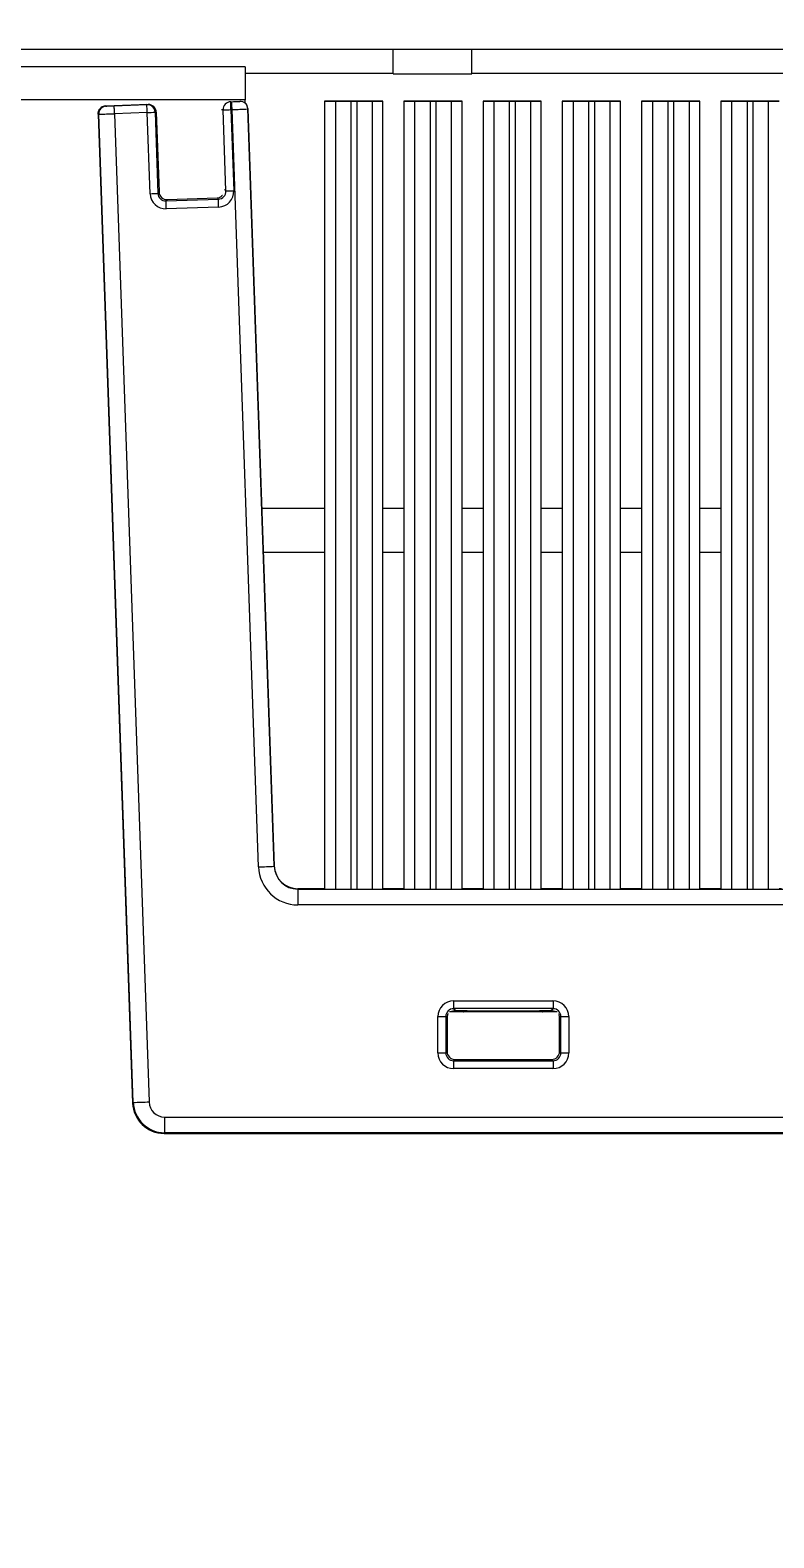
# Model space of a CAD drawing. Header units: inches. Extents: x 40138 to 76695, y -14500 to -5279.
# Drawn here: x 43530.9 to 43578.2, y -9104.7 to -9009 of the extents above; entities that cross this region are included whole.
import ezdxf

# ---------------------------------------------------------------- set-up
doc = ezdxf.new("R2010")
doc.units = ezdxf.units.IN
doc.header["$LTSCALE"] = 2
doc.header["$MEASUREMENT"] = 0
doc.header["$PDMODE"] = 35
doc.header["$PDSIZE"] = -1
doc.layers.add('M-ANNO-DIMS', color=7, linetype='Continuous', lineweight=13)
doc.layers.add('M-OBJECT-DETAILS', color=7, linetype='Continuous', lineweight=9)
doc.styles.get("Standard").update_dxf_attribs({"font": 'romans.shx', "width": 0.8})
doc.dimstyles.new('World Wide Dims', dxfattribs={"dimscale": 7, "dimtxt": 4.5, "dimasz": 3.5, "dimexe": 0.75, "dimexo": 0.75, "dimgap": 0.75, "dimtad": 0, "dimtih": 1, "dimtoh": 1, "dimdec": 0, "dimzin": 4, "dimdsep": 46, "dimtxsty": 'Standard', "dimcen": 0, "dimclrd": 256, "dimclre": 256, "dimclrt": 256, "dimadec": 0, "dimazin": 1, "dimtfac": 1, "dimtdec": 0, "dimtmove": 0, "dimatfit": 3, "dimfxl": 1, "dimtolj": 1, "dimtzin": 0, "dimlwd": -1, "dimlwe": -1, "dimarcsym": 0})

# ---------------------------------------------------------------- blocks, each defined once
blk = doc.blocks.new('*D47')
at = {"layer": 'Defpoints', "color": 0, "transparency": 16777216}
for p in [(44143.143, -8580.061), (42898.801, -10362.859), (42898.801, -10796.654)]:
    blk.add_point(p, dxfattribs=at)
at = {"layer": 'M-ANNO-DIMS', "transparency": 16777216}
for p, q in [((44143.143, -8585.311), (44143.143, -10801.904)), ((42898.801, -10368.109), (42898.801, -10801.904)), ((42923.301, -10796.654), (43189.888, -10796.654)), ((44118.643, -10796.654), (43361.188, -10796.654))]:
    blk.add_line(p, q, dxfattribs=at)
for points in [[(42923.301, -10792.57), (42923.301, -10800.737), (42898.801, -10796.654)], [(44118.643, -10792.57), (44118.643, -10800.737), (44143.143, -10796.654)]]:
    blk.add_solid(points, dxfattribs=at)
at = {"layer": 'M-ANNO-DIMS', "transparency": 16777216, "insert": (43275.538, -10796.654), "char_height": 31.5, "attachment_point": 5}
blk.add_mtext('\\A1;1244\\P [48.99]', dxfattribs=at)

msp = doc.modelspace()

# ---------------------------------------------------------------- linework, layer by layer
at = {"layer": 'M-OBJECT-DETAILS', "linetype": 'Continuous'}
for p, q in [((43379.648, -9010.233), (43884.302, -9010.233)), ((43544.575, -9011.361), (43344.825, -9011.361)), ((43544.575, -9013.45), (43346.914, -9013.45))]:
    msp.add_line(p, q, dxfattribs=at)
at = {"layer": 'M-OBJECT-DETAILS', "linetype": 'Continuous', "lineweight": 0}
for p, q in [((43553.975, -9011.799), (43553.975, -9010.233)), ((43558.975, -9011.799), (43558.975, -9010.233)), ((43544.575, -9011.361), (43544.575, -9013.45)), ((43544.575, -9011.752), (43553.975, -9011.752)), ((43553.975, -9011.799), (43558.975, -9011.799)), ((43558.975, -9011.752), (43629.475, -9011.752)), ((43538.426, -9013.749), (43535.719, -9013.844)), ((43536.272, -9013.83), (43538.347, -9013.758)), ((43538.347, -9013.758), (43538.426, -9013.749)), ((43543.575, -9013.568), (43543.667, -9013.572)), ((43543.667, -9013.572), (43543.738, -9013.57)), ((43544.237, -9013.55), (43544.237, -9013.545)), ((43544.575, -9013.66), (43544.575, -9013.45)), ((43549.625, -9013.538), (43549.625, -9063.552)), ((43550.285, -9013.533), (43550.285, -9013.536)), ((43550.314, -9013.543), (43550.314, -9063.555)), ((43550.625, -9013.541), (43550.625, -9013.538)), ((43550.975, -9013.538), (43550.975, -9013.541)), ((43551.285, -9013.536), (43551.285, -9013.533)), ((43551.314, -9063.557), (43551.314, -9013.543)), ((43551.635, -9013.533), (43551.635, -9013.536)), ((43551.664, -9013.543), (43551.664, -9063.557)), ((43551.975, -9013.541), (43551.975, -9013.538)), ((43552.325, -9013.538), (43552.325, -9013.541)), ((43552.635, -9013.536), (43552.635, -9013.533)), ((43552.664, -9063.555), (43552.664, -9013.543)), ((43553.325, -9063.552), (43553.325, -9013.538)), ((43554.656, -9013.538), (43554.656, -9063.552)), ((43555.317, -9013.533), (43555.317, -9013.536)), ((43555.345, -9013.543), (43555.345, -9063.555)), ((43555.656, -9013.541), (43555.656, -9013.538)), ((43556.006, -9013.538), (43556.006, -9013.541)), ((43556.317, -9013.536), (43556.317, -9013.533)), ((43556.345, -9063.557), (43556.345, -9013.543)), ((43556.667, -9013.533), (43556.667, -9013.536)), ((43556.695, -9013.543), (43556.695, -9063.557)), ((43557.006, -9013.541), (43557.006, -9013.538)), ((43557.356, -9013.538), (43557.356, -9013.541)), ((43557.667, -9013.536), (43557.667, -9013.533)), ((43557.695, -9063.555), (43557.695, -9013.543)), ((43558.356, -9063.552), (43558.356, -9013.538)), ((43559.687, -9013.538), (43559.687, -9063.552)), ((43560.348, -9013.533), (43560.348, -9013.536)), ((43560.376, -9013.543), (43560.376, -9063.555)), ((43560.687, -9013.541), (43560.687, -9013.538)), ((43561.037, -9013.538), (43561.037, -9013.541)), ((43561.348, -9013.536), (43561.348, -9013.533)), ((43561.376, -9063.557), (43561.376, -9013.543)), ((43561.698, -9013.533), (43561.698, -9013.536)), ((43561.726, -9013.543), (43561.726, -9063.557)), ((43562.037, -9013.541), (43562.037, -9013.538)), ((43562.387, -9013.538), (43562.387, -9013.541)), ((43562.698, -9013.536), (43562.698, -9013.533)), ((43562.726, -9063.555), (43562.726, -9013.543)), ((43563.387, -9063.552), (43563.387, -9013.538)), ((43564.719, -9013.538), (43564.719, -9063.552)), ((43565.379, -9013.533), (43565.379, -9013.536)), ((43565.408, -9013.543), (43565.408, -9063.555)), ((43565.719, -9013.541), (43565.719, -9013.538)), ((43566.068, -9013.538), (43566.068, -9013.541)), ((43566.379, -9013.536), (43566.379, -9013.533)), ((43566.408, -9063.557), (43566.408, -9013.543)), ((43566.729, -9013.533), (43566.729, -9013.536)), ((43566.758, -9013.543), (43566.758, -9063.557)), ((43567.068, -9013.541), (43567.068, -9013.538)), ((43567.418, -9013.538), (43567.418, -9013.541)), ((43567.729, -9013.536), (43567.729, -9013.533)), ((43567.758, -9063.555), (43567.758, -9013.543)), ((43568.418, -9063.552), (43568.418, -9013.538)), ((43569.75, -9013.538), (43569.75, -9063.552)), ((43570.41, -9013.533), (43570.41, -9013.536)), ((43570.439, -9013.543), (43570.439, -9063.555)), ((43570.75, -9013.541), (43570.75, -9013.538)), ((43571.1, -9013.538), (43571.1, -9013.541)), ((43571.41, -9013.536), (43571.41, -9013.533)), ((43571.439, -9063.557), (43571.439, -9013.543)), ((43571.76, -9013.533), (43571.76, -9013.536)), ((43571.789, -9013.543), (43571.789, -9063.557)), ((43572.1, -9013.541), (43572.1, -9013.538)), ((43572.45, -9013.538), (43572.45, -9013.541)), ((43572.76, -9013.536), (43572.76, -9013.533)), ((43572.789, -9063.555), (43572.789, -9013.543)), ((43573.45, -9063.552), (43573.45, -9013.538)), ((43574.781, -9013.538), (43574.781, -9063.552)), ((43575.442, -9013.533), (43575.442, -9013.536)), ((43575.47, -9013.543), (43575.47, -9063.555)), ((43575.781, -9013.541), (43575.781, -9013.538)), ((43576.131, -9013.538), (43576.131, -9013.541)), ((43576.442, -9013.536), (43576.442, -9013.533)), ((43576.47, -9063.557), (43576.47, -9013.543)), ((43576.792, -9013.533), (43576.792, -9013.536)), ((43576.82, -9013.543), (43576.82, -9063.557)), ((43577.131, -9013.541), (43577.131, -9013.538)), ((43577.481, -9013.538), (43577.481, -9013.541)), ((43577.792, -9013.536), (43577.792, -9013.533)), ((43577.82, -9063.555), (43577.82, -9013.543)), ((43535.291, -9014.363), (43535.247, -9014.361)), ((43535.247, -9014.361), (43537.44, -9077.143)), ((43535.247, -9014.364), (43537.44, -9077.143)), ((43537.482, -9077.102), (43535.291, -9014.363)), ((43535.719, -9013.844), (43535.773, -9013.846)), ((43538.365, -9014.259), (43536.289, -9014.332)), ((43536.289, -9014.332), (43538.48, -9077.071)), ((43538.545, -9019.41), (43538.365, -9014.259)), ((43538.944, -9014.231), (43538.864, -9014.24)), ((43538.864, -9014.24), (43539.044, -9019.391)), ((43538.944, -9014.231), (43539.121, -9019.302)), ((43543.186, -9014.089), (43543.092, -9014.085)), ((43543.366, -9019.24), (43543.186, -9014.089)), ((43543.755, -9014.071), (43543.685, -9014.074)), ((43543.685, -9014.074), (43543.865, -9019.224)), ((43545.434, -9062.152), (43543.755, -9014.071)), ((43544.755, -9014.005), (43544.755, -9014.032)), ((43546.434, -9062.086), (43544.755, -9014.005)), ((43544.755, -9014.032), (43546.434, -9062.113)), ((43539.044, -9019.391), (43539.121, -9019.302)), ((43543.27, -9019.144), (43543.366, -9019.24)), ((43539.56, -9019.872), (43542.884, -9019.756)), ((43539.637, -9019.784), (43539.56, -9019.872)), ((43542.901, -9020.257), (43539.577, -9020.373)), ((43539.637, -9019.784), (43542.801, -9019.673)), ((43542.884, -9019.756), (43542.801, -9019.673)), ((43545.641, -9039.382), (43549.625, -9039.382)), ((43553.325, -9039.382), (43554.656, -9039.382)), ((43558.356, -9039.382), (43559.687, -9039.382)), ((43563.387, -9039.382), (43564.719, -9039.382)), ((43568.418, -9039.382), (43569.75, -9039.382)), ((43573.45, -9039.382), (43574.781, -9039.382)), ((43545.738, -9042.168), (43549.625, -9042.168)), ((43553.325, -9042.168), (43554.656, -9042.168)), ((43558.356, -9042.168), (43559.687, -9042.168)), ((43563.387, -9042.168), (43564.719, -9042.168)), ((43568.418, -9042.168), (43569.75, -9042.168)), ((43573.45, -9042.168), (43574.781, -9042.168)), ((43546.434, -9062.113), (43546.434, -9062.086)), ((43547.933, -9063.534), (43547.933, -9063.561)), ((43549.625, -9063.534), (43547.933, -9063.534)), ((43554.656, -9063.534), (43553.325, -9063.534)), ((43559.687, -9063.534), (43558.356, -9063.534)), ((43564.719, -9063.534), (43563.387, -9063.534)), ((43569.75, -9063.534), (43568.418, -9063.534)), ((43574.781, -9063.534), (43573.45, -9063.534)), ((43547.933, -9063.561), (43547.933, -9064.565)), ((43547.933, -9063.561), (43716.017, -9063.561)), ((43716.017, -9064.565), (43547.933, -9064.565)), ((43557.821, -9070.654), (43564.129, -9070.654)), ((43557.821, -9070.654), (43557.821, -9071.151)), ((43564.129, -9071.151), (43557.821, -9071.151)), ((43557.821, -9071.151), (43557.974, -9071.292)), ((43563.975, -9071.292), (43564.129, -9071.151)), ((43564.129, -9070.654), (43564.129, -9071.151)), ((43556.822, -9073.96), (43556.822, -9071.652)), ((43557.321, -9071.65), (43557.321, -9073.958)), ((43557.401, -9071.724), (43557.321, -9071.65)), ((43557.401, -9071.724), (43557.401, -9073.872)), ((43564.388, -9071.361), (43557.561, -9071.361)), ((43558.356, -9071.292), (43557.974, -9071.292)), ((43558.687, -9071.285), (43563.263, -9071.285)), ((43558.687, -9071.361), (43558.687, -9071.285)), ((43563.263, -9071.361), (43563.263, -9071.285)), ((43563.975, -9071.292), (43563.593, -9071.292)), ((43564.628, -9071.65), (43564.548, -9071.724)), ((43564.548, -9073.872), (43564.548, -9071.724)), ((43564.628, -9073.958), (43564.628, -9071.65)), ((43565.127, -9071.652), (43565.127, -9073.96)), ((43557.321, -9073.958), (43557.401, -9073.872)), ((43564.548, -9073.872), (43564.628, -9073.958)), ((43557.901, -9074.371), (43557.821, -9074.457)), ((43557.821, -9074.457), (43557.821, -9074.959)), ((43557.821, -9074.457), (43564.129, -9074.457)), ((43564.129, -9074.959), (43557.821, -9074.959)), ((43557.901, -9074.371), (43564.049, -9074.371)), ((43564.129, -9074.457), (43564.049, -9074.371)), ((43564.129, -9074.457), (43564.129, -9074.959)), ((43537.44, -9077.143), (43537.482, -9077.102)), ((43537.44, -9077.143), (43537.44, -9077.143)), ((43539.478, -9078.035), (43724.471, -9078.035)), ((43539.478, -9079.03), (43539.478, -9078.035)), ((43539.478, -9079.03), (43539.436, -9079.071)), ((43539.436, -9079.071), (43724.513, -9079.071)), ((43539.436, -9079.071), (43724.513, -9079.071)), ((43539.436, -9079.071), (43539.436, -9079.071)), ((43724.471, -9079.03), (43539.478, -9079.03))]:
    msp.add_line(p, q, dxfattribs=at)
at = {"layer": 'M-OBJECT-DETAILS', "linetype": 'Continuous', "lineweight": 0, "flags": 128}
for points in [[(43538.365, -9014.259), (43538.361, -9014.162), (43538.358, -9014.068), (43538.355, -9013.982), (43538.352, -9013.906), (43538.35, -9013.843), (43538.349, -9013.797), (43538.348, -9013.768), (43538.347, -9013.758)], [(43543.685, -9014.074), (43543.681, -9013.976), (43543.678, -9013.882), (43543.675, -9013.796), (43543.672, -9013.72), (43543.67, -9013.657), (43543.669, -9013.611), (43543.668, -9013.582), (43543.667, -9013.572)], [(43543.755, -9014.071), (43543.752, -9013.974), (43543.748, -9013.88), (43543.745, -9013.793), (43543.743, -9013.717), (43543.741, -9013.655), (43543.739, -9013.608), (43543.738, -9013.58), (43543.738, -9013.57)], [(43550.125, -9013.54), (43550.316, -9013.54), (43550.478, -9013.539), (43550.587, -9013.539), (43550.625, -9013.538), (43550.587, -9013.537), (43550.478, -9013.537), (43550.316, -9013.536), (43550.125, -9013.536), (43549.933, -9013.536), (43549.771, -9013.537), (43549.663, -9013.537), (43549.625, -9013.538), (43549.663, -9013.539), (43549.771, -9013.539), (43549.933, -9013.54), (43550.125, -9013.54)], [(43550.785, -9013.535), (43550.977, -9013.535), (43551.139, -9013.535), (43551.247, -9013.534), (43551.285, -9013.533), (43551.247, -9013.533), (43551.139, -9013.532), (43550.977, -9013.531), (43550.785, -9013.531), (43550.594, -9013.531), (43550.432, -9013.532), (43550.324, -9013.533), (43550.285, -9013.533), (43550.324, -9013.534), (43550.432, -9013.535), (43550.594, -9013.535), (43550.785, -9013.535)], [(43550.814, -9013.545), (43551.005, -9013.545), (43551.168, -9013.544), (43551.276, -9013.543), (43551.314, -9013.543), (43551.276, -9013.542), (43551.168, -9013.541), (43551.005, -9013.541), (43550.814, -9013.541), (43550.623, -9013.541), (43550.46, -9013.541), (43550.352, -9013.542), (43550.314, -9013.543), (43550.352, -9013.543), (43550.46, -9013.544), (43550.623, -9013.545), (43550.814, -9013.545)], [(43551.475, -9013.54), (43551.666, -9013.54), (43551.828, -9013.539), (43551.937, -9013.539), (43551.975, -9013.538), (43551.937, -9013.537), (43551.828, -9013.537), (43551.666, -9013.536), (43551.475, -9013.536), (43551.283, -9013.536), (43551.121, -9013.537), (43551.013, -9013.537), (43550.975, -9013.538), (43551.013, -9013.539), (43551.121, -9013.539), (43551.283, -9013.54), (43551.475, -9013.54)], [(43552.135, -9013.535), (43552.327, -9013.535), (43552.489, -9013.535), (43552.597, -9013.534), (43552.635, -9013.533), (43552.597, -9013.532), (43552.489, -9013.532), (43552.327, -9013.531), (43552.135, -9013.531), (43551.944, -9013.531), (43551.782, -9013.532), (43551.673, -9013.532), (43551.635, -9013.533), (43551.673, -9013.534), (43551.782, -9013.535), (43551.944, -9013.535), (43552.135, -9013.535)], [(43552.164, -9013.545), (43552.355, -9013.545), (43552.517, -9013.544), (43552.626, -9013.543), (43552.664, -9013.543), (43552.626, -9013.542), (43552.517, -9013.541), (43552.355, -9013.541), (43552.164, -9013.541), (43551.973, -9013.541), (43551.81, -9013.541), (43551.702, -9013.542), (43551.664, -9013.543), (43551.702, -9013.543), (43551.81, -9013.544), (43551.973, -9013.545), (43552.164, -9013.545)], [(43552.825, -9013.54), (43553.016, -9013.54), (43553.178, -9013.539), (43553.287, -9013.539), (43553.325, -9013.538), (43553.287, -9013.537), (43553.178, -9013.536), (43553.016, -9013.536), (43552.825, -9013.536), (43552.633, -9013.536), (43552.471, -9013.536), (43552.363, -9013.537), (43552.325, -9013.538), (43552.363, -9013.539), (43552.471, -9013.539), (43552.633, -9013.54), (43552.825, -9013.54)], [(43555.156, -9013.54), (43555.347, -9013.54), (43555.51, -9013.539), (43555.618, -9013.539), (43555.656, -9013.538), (43555.618, -9013.537), (43555.51, -9013.537), (43555.347, -9013.536), (43555.156, -9013.536), (43554.965, -9013.536), (43554.802, -9013.537), (43554.694, -9013.537), (43554.656, -9013.538), (43554.694, -9013.539), (43554.802, -9013.539), (43554.965, -9013.54), (43555.156, -9013.54)], [(43555.817, -9013.535), (43556.008, -9013.535), (43556.17, -9013.535), (43556.279, -9013.534), (43556.317, -9013.533), (43556.279, -9013.533), (43556.17, -9013.532), (43556.008, -9013.531), (43555.817, -9013.531), (43555.625, -9013.531), (43555.463, -9013.532), (43555.355, -9013.533), (43555.317, -9013.533), (43555.355, -9013.534), (43555.463, -9013.535), (43555.625, -9013.535), (43555.817, -9013.535)], [(43555.845, -9013.545), (43556.037, -9013.545), (43556.199, -9013.544), (43556.307, -9013.543), (43556.345, -9013.543), (43556.307, -9013.542), (43556.199, -9013.541), (43556.037, -9013.541), (43555.845, -9013.541), (43555.654, -9013.541), (43555.492, -9013.541), (43555.383, -9013.542), (43555.345, -9013.543), (43555.383, -9013.543), (43555.492, -9013.544), (43555.654, -9013.545), (43555.845, -9013.545)], [(43556.506, -9013.54), (43556.697, -9013.54), (43556.86, -9013.539), (43556.968, -9013.539), (43557.006, -9013.538), (43556.968, -9013.537), (43556.86, -9013.537), (43556.697, -9013.536), (43556.506, -9013.536), (43556.315, -9013.536), (43556.152, -9013.537), (43556.044, -9013.537), (43556.006, -9013.538), (43556.044, -9013.539), (43556.152, -9013.539), (43556.315, -9013.54), (43556.506, -9013.54)], [(43557.167, -9013.535), (43557.358, -9013.535), (43557.52, -9013.535), (43557.629, -9013.534), (43557.667, -9013.533), (43557.629, -9013.532), (43557.52, -9013.532), (43557.358, -9013.531), (43557.167, -9013.531), (43556.975, -9013.531), (43556.813, -9013.532), (43556.705, -9013.532), (43556.667, -9013.533), (43556.705, -9013.534), (43556.813, -9013.535), (43556.975, -9013.535), (43557.167, -9013.535)], [(43557.195, -9013.545), (43557.386, -9013.545), (43557.549, -9013.544), (43557.657, -9013.543), (43557.695, -9013.543), (43557.657, -9013.542), (43557.549, -9013.541), (43557.386, -9013.541), (43557.195, -9013.541), (43557.004, -9013.541), (43556.842, -9013.541), (43556.733, -9013.542), (43556.695, -9013.543), (43556.733, -9013.543), (43556.842, -9013.544), (43557.004, -9013.545), (43557.195, -9013.545)], [(43557.856, -9013.54), (43558.047, -9013.54), (43558.209, -9013.539), (43558.318, -9013.539), (43558.356, -9013.538), (43558.318, -9013.537), (43558.209, -9013.536), (43558.047, -9013.536), (43557.856, -9013.536), (43557.665, -9013.536), (43557.502, -9013.536), (43557.394, -9013.537), (43557.356, -9013.538), (43557.394, -9013.539), (43557.502, -9013.539), (43557.665, -9013.54), (43557.856, -9013.54)], [(43560.187, -9013.54), (43560.379, -9013.54), (43560.541, -9013.539), (43560.649, -9013.539), (43560.687, -9013.538), (43560.649, -9013.537), (43560.541, -9013.537), (43560.379, -9013.536), (43560.187, -9013.536), (43559.996, -9013.536), (43559.834, -9013.537), (43559.725, -9013.537), (43559.687, -9013.538), (43559.725, -9013.539), (43559.834, -9013.539), (43559.996, -9013.54), (43560.187, -9013.54)], [(43560.848, -9013.535), (43561.039, -9013.535), (43561.202, -9013.535), (43561.31, -9013.534), (43561.348, -9013.533), (43561.31, -9013.533), (43561.202, -9013.532), (43561.039, -9013.531), (43560.848, -9013.531), (43560.657, -9013.531), (43560.494, -9013.532), (43560.386, -9013.533), (43560.348, -9013.533), (43560.386, -9013.534), (43560.494, -9013.535), (43560.657, -9013.535), (43560.848, -9013.535)], [(43560.876, -9013.545), (43561.068, -9013.545), (43561.23, -9013.544), (43561.338, -9013.543), (43561.376, -9013.543), (43561.338, -9013.542), (43561.23, -9013.541), (43561.068, -9013.541), (43560.876, -9013.541), (43560.685, -9013.541), (43560.523, -9013.541), (43560.415, -9013.542), (43560.376, -9013.543), (43560.415, -9013.543), (43560.523, -9013.544), (43560.685, -9013.545), (43560.876, -9013.545)], [(43561.537, -9013.54), (43561.729, -9013.54), (43561.891, -9013.539), (43561.999, -9013.539), (43562.037, -9013.538), (43561.999, -9013.537), (43561.891, -9013.537), (43561.729, -9013.536), (43561.537, -9013.536), (43561.346, -9013.536), (43561.184, -9013.537), (43561.075, -9013.537), (43561.037, -9013.538), (43561.075, -9013.539), (43561.184, -9013.539), (43561.346, -9013.54), (43561.537, -9013.54)], [(43562.198, -9013.535), (43562.389, -9013.535), (43562.551, -9013.535), (43562.66, -9013.534), (43562.698, -9013.533), (43562.66, -9013.532), (43562.551, -9013.532), (43562.389, -9013.531), (43562.198, -9013.531), (43562.007, -9013.531), (43561.844, -9013.532), (43561.736, -9013.532), (43561.698, -9013.533), (43561.736, -9013.534), (43561.844, -9013.535), (43562.007, -9013.535), (43562.198, -9013.535)], [(43562.226, -9013.545), (43562.418, -9013.545), (43562.58, -9013.544), (43562.688, -9013.543), (43562.726, -9013.543), (43562.688, -9013.542), (43562.58, -9013.541), (43562.418, -9013.541), (43562.226, -9013.541), (43562.035, -9013.541), (43561.873, -9013.541), (43561.764, -9013.542), (43561.726, -9013.543), (43561.764, -9013.543), (43561.873, -9013.544), (43562.035, -9013.545), (43562.226, -9013.545)], [(43562.887, -9013.54), (43563.078, -9013.54), (43563.241, -9013.539), (43563.349, -9013.539), (43563.387, -9013.538), (43563.349, -9013.537), (43563.241, -9013.536), (43563.078, -9013.536), (43562.887, -9013.536), (43562.696, -9013.536), (43562.534, -9013.536), (43562.425, -9013.537), (43562.387, -9013.538), (43562.425, -9013.539), (43562.534, -9013.539), (43562.696, -9013.54), (43562.887, -9013.54)], [(43565.219, -9013.54), (43565.41, -9013.54), (43565.572, -9013.539), (43565.68, -9013.539), (43565.719, -9013.538), (43565.68, -9013.537), (43565.572, -9013.537), (43565.41, -9013.536), (43565.219, -9013.536), (43565.027, -9013.536), (43564.865, -9013.537), (43564.757, -9013.537), (43564.719, -9013.538), (43564.757, -9013.539), (43564.865, -9013.539), (43565.027, -9013.54), (43565.219, -9013.54)], [(43565.879, -9013.535), (43566.071, -9013.535), (43566.233, -9013.535), (43566.341, -9013.534), (43566.379, -9013.533), (43566.341, -9013.533), (43566.233, -9013.532), (43566.071, -9013.531), (43565.879, -9013.531), (43565.688, -9013.531), (43565.526, -9013.532), (43565.417, -9013.533), (43565.379, -9013.533), (43565.417, -9013.534), (43565.526, -9013.535), (43565.688, -9013.535), (43565.879, -9013.535)], [(43565.908, -9013.545), (43566.099, -9013.545), (43566.261, -9013.544), (43566.37, -9013.543), (43566.408, -9013.543), (43566.37, -9013.542), (43566.261, -9013.541), (43566.099, -9013.541), (43565.908, -9013.541), (43565.716, -9013.541), (43565.554, -9013.541), (43565.446, -9013.542), (43565.408, -9013.543), (43565.446, -9013.543), (43565.554, -9013.544), (43565.716, -9013.545), (43565.908, -9013.545)], [(43566.568, -9013.54), (43566.76, -9013.54), (43566.922, -9013.539), (43567.03, -9013.539), (43567.068, -9013.538), (43567.03, -9013.537), (43566.922, -9013.537), (43566.76, -9013.536), (43566.568, -9013.536), (43566.377, -9013.536), (43566.215, -9013.537), (43566.107, -9013.537), (43566.068, -9013.538), (43566.107, -9013.539), (43566.215, -9013.539), (43566.377, -9013.54), (43566.568, -9013.54)], [(43567.229, -9013.535), (43567.42, -9013.535), (43567.583, -9013.535), (43567.691, -9013.534), (43567.729, -9013.533), (43567.691, -9013.532), (43567.583, -9013.532), (43567.42, -9013.531), (43567.229, -9013.531), (43567.038, -9013.531), (43566.876, -9013.532), (43566.767, -9013.532), (43566.729, -9013.533), (43566.767, -9013.534), (43566.876, -9013.535), (43567.038, -9013.535), (43567.229, -9013.535)], [(43567.258, -9013.545), (43567.449, -9013.545), (43567.611, -9013.544), (43567.72, -9013.543), (43567.758, -9013.543), (43567.72, -9013.542), (43567.611, -9013.541), (43567.449, -9013.541), (43567.258, -9013.541), (43567.066, -9013.541), (43566.904, -9013.541), (43566.796, -9013.542), (43566.758, -9013.543), (43566.796, -9013.543), (43566.904, -9013.544), (43567.066, -9013.545), (43567.258, -9013.545)], [(43567.918, -9013.54), (43568.11, -9013.54), (43568.272, -9013.539), (43568.38, -9013.539), (43568.418, -9013.538), (43568.38, -9013.537), (43568.272, -9013.536), (43568.11, -9013.536), (43567.918, -9013.536), (43567.727, -9013.536), (43567.565, -9013.536), (43567.456, -9013.537), (43567.418, -9013.538), (43567.456, -9013.539), (43567.565, -9013.539), (43567.727, -9013.54), (43567.918, -9013.54)], [(43570.25, -9013.54), (43570.441, -9013.54), (43570.603, -9013.539), (43570.712, -9013.539), (43570.75, -9013.538), (43570.712, -9013.537), (43570.603, -9013.537), (43570.441, -9013.536), (43570.25, -9013.536), (43570.058, -9013.536), (43569.896, -9013.537), (43569.788, -9013.537), (43569.75, -9013.538), (43569.788, -9013.539), (43569.896, -9013.539), (43570.058, -9013.54), (43570.25, -9013.54)], [(43570.91, -9013.535), (43571.102, -9013.535), (43571.264, -9013.535), (43571.372, -9013.534), (43571.41, -9013.533), (43571.372, -9013.533), (43571.264, -9013.532), (43571.102, -9013.531), (43570.91, -9013.531), (43570.719, -9013.531), (43570.557, -9013.532), (43570.449, -9013.533), (43570.41, -9013.533), (43570.449, -9013.534), (43570.557, -9013.535), (43570.719, -9013.535), (43570.91, -9013.535)], [(43570.939, -9013.545), (43571.13, -9013.545), (43571.293, -9013.544), (43571.401, -9013.543), (43571.439, -9013.543), (43571.401, -9013.542), (43571.293, -9013.541), (43571.13, -9013.541), (43570.939, -9013.541), (43570.748, -9013.541), (43570.585, -9013.541), (43570.477, -9013.542), (43570.439, -9013.543), (43570.477, -9013.543), (43570.585, -9013.544), (43570.748, -9013.545), (43570.939, -9013.545)], [(43571.6, -9013.54), (43571.791, -9013.54), (43571.953, -9013.539), (43572.062, -9013.539), (43572.1, -9013.538), (43572.062, -9013.537), (43571.953, -9013.537), (43571.791, -9013.536), (43571.6, -9013.536), (43571.408, -9013.536), (43571.246, -9013.537), (43571.138, -9013.537), (43571.1, -9013.538), (43571.138, -9013.539), (43571.246, -9013.539), (43571.408, -9013.54), (43571.6, -9013.54)], [(43572.26, -9013.535), (43572.452, -9013.535), (43572.614, -9013.535), (43572.722, -9013.534), (43572.76, -9013.533), (43572.722, -9013.532), (43572.614, -9013.532), (43572.452, -9013.531), (43572.26, -9013.531), (43572.069, -9013.531), (43571.907, -9013.532), (43571.798, -9013.532), (43571.76, -9013.533), (43571.798, -9013.534), (43571.907, -9013.535), (43572.069, -9013.535), (43572.26, -9013.535)], [(43572.289, -9013.545), (43572.48, -9013.545), (43572.642, -9013.544), (43572.751, -9013.543), (43572.789, -9013.543), (43572.751, -9013.542), (43572.642, -9013.541), (43572.48, -9013.541), (43572.289, -9013.541), (43572.098, -9013.541), (43571.935, -9013.541), (43571.827, -9013.542), (43571.789, -9013.543), (43571.827, -9013.543), (43571.935, -9013.544), (43572.098, -9013.545), (43572.289, -9013.545)], [(43572.95, -9013.54), (43573.141, -9013.54), (43573.303, -9013.539), (43573.412, -9013.539), (43573.45, -9013.538), (43573.412, -9013.537), (43573.303, -9013.536), (43573.141, -9013.536), (43572.95, -9013.536), (43572.758, -9013.536), (43572.596, -9013.536), (43572.488, -9013.537), (43572.45, -9013.538), (43572.488, -9013.539), (43572.596, -9013.539), (43572.758, -9013.54), (43572.95, -9013.54)], [(43575.281, -9013.54), (43575.472, -9013.54), (43575.635, -9013.539), (43575.743, -9013.539), (43575.781, -9013.538), (43575.743, -9013.537), (43575.635, -9013.537), (43575.472, -9013.536), (43575.281, -9013.536), (43575.09, -9013.536), (43574.927, -9013.537), (43574.819, -9013.537), (43574.781, -9013.538), (43574.819, -9013.539), (43574.927, -9013.539), (43575.09, -9013.54), (43575.281, -9013.54)], [(43575.942, -9013.535), (43576.133, -9013.535), (43576.295, -9013.535), (43576.404, -9013.534), (43576.442, -9013.533), (43576.404, -9013.533), (43576.295, -9013.532), (43576.133, -9013.531), (43575.942, -9013.531), (43575.75, -9013.531), (43575.588, -9013.532), (43575.48, -9013.533), (43575.442, -9013.533), (43575.48, -9013.534), (43575.588, -9013.535), (43575.75, -9013.535), (43575.942, -9013.535)], [(43575.97, -9013.545), (43576.162, -9013.545), (43576.324, -9013.544), (43576.432, -9013.543), (43576.47, -9013.543), (43576.432, -9013.542), (43576.324, -9013.541), (43576.162, -9013.541), (43575.97, -9013.541), (43575.779, -9013.541), (43575.617, -9013.541), (43575.508, -9013.542), (43575.47, -9013.543), (43575.508, -9013.543), (43575.617, -9013.544), (43575.779, -9013.545), (43575.97, -9013.545)], [(43576.631, -9013.54), (43576.822, -9013.54), (43576.984, -9013.539), (43577.093, -9013.539), (43577.131, -9013.538), (43577.093, -9013.537), (43576.984, -9013.537), (43576.822, -9013.536), (43576.631, -9013.536), (43576.44, -9013.536), (43576.277, -9013.537), (43576.169, -9013.537), (43576.131, -9013.538), (43576.169, -9013.539), (43576.277, -9013.539), (43576.44, -9013.54), (43576.631, -9013.54)], [(43577.292, -9013.535), (43577.483, -9013.535), (43577.645, -9013.535), (43577.754, -9013.534), (43577.792, -9013.533), (43577.754, -9013.532), (43577.645, -9013.532), (43577.483, -9013.531), (43577.292, -9013.531), (43577.1, -9013.531), (43576.938, -9013.532), (43576.83, -9013.532), (43576.792, -9013.533), (43576.83, -9013.534), (43576.938, -9013.535), (43577.1, -9013.535), (43577.292, -9013.535)], [(43577.32, -9013.545), (43577.511, -9013.545), (43577.674, -9013.544), (43577.782, -9013.543), (43577.82, -9013.543), (43577.782, -9013.542), (43577.674, -9013.541), (43577.511, -9013.541), (43577.32, -9013.541), (43577.129, -9013.541), (43576.967, -9013.541), (43576.858, -9013.542), (43576.82, -9013.543), (43576.858, -9013.543), (43576.967, -9013.544), (43577.129, -9013.545), (43577.32, -9013.545)], [(43577.981, -9013.54), (43578.172, -9013.54), (43578.334, -9013.539), (43578.443, -9013.539), (43578.481, -9013.538), (43578.443, -9013.537), (43578.334, -9013.536), (43578.172, -9013.536), (43577.981, -9013.536), (43577.79, -9013.536), (43577.627, -9013.536), (43577.519, -9013.537), (43577.481, -9013.538), (43577.519, -9013.539), (43577.627, -9013.539), (43577.79, -9013.54), (43577.981, -9013.54)], [(43535.773, -9013.846), (43535.787, -9013.846), (43535.798, -9013.845)], [(43536.289, -9014.332), (43536.286, -9014.234), (43536.283, -9014.141), (43536.28, -9014.054), (43536.277, -9013.978), (43536.275, -9013.916), (43536.273, -9013.869), (43536.272, -9013.84), (43536.272, -9013.83)], [(43539.577, -9020.373), (43539.574, -9020.279), (43539.571, -9020.188), (43539.568, -9020.104), (43539.565, -9020.029), (43539.563, -9019.966), (43539.562, -9019.918), (43539.561, -9019.887), (43539.56, -9019.872)], [(43542.901, -9020.257), (43542.898, -9020.163), (43542.895, -9020.072), (43542.892, -9019.988), (43542.889, -9019.913), (43542.887, -9019.85), (43542.886, -9019.802), (43542.884, -9019.771), (43542.884, -9019.756)], [(43549.625, -9063.546), (43549.475, -9063.549), (43549.627, -9063.552), (43550.06, -9063.555), (43550.709, -9063.556), (43551.475, -9063.557)], [(43551.475, -9063.557), (43552.24, -9063.556), (43552.889, -9063.555), (43553.322, -9063.552), (43553.475, -9063.549), (43553.325, -9063.546)], [(43554.656, -9063.546), (43554.506, -9063.549), (43554.658, -9063.552), (43555.092, -9063.555), (43555.741, -9063.556), (43556.506, -9063.557)], [(43556.506, -9063.557), (43557.271, -9063.556), (43557.92, -9063.555), (43558.354, -9063.552), (43558.506, -9063.549), (43558.356, -9063.546)], [(43559.687, -9063.546), (43559.537, -9063.549), (43559.689, -9063.552), (43560.123, -9063.555), (43560.772, -9063.556), (43561.537, -9063.557)], [(43561.537, -9063.557), (43562.303, -9063.556), (43562.951, -9063.555), (43563.385, -9063.552), (43563.537, -9063.549), (43563.387, -9063.546)], [(43564.719, -9063.546), (43564.568, -9063.549), (43564.721, -9063.552), (43565.154, -9063.555), (43565.803, -9063.556), (43566.568, -9063.557)], [(43566.568, -9063.557), (43567.334, -9063.556), (43567.983, -9063.555), (43568.416, -9063.552), (43568.568, -9063.549), (43568.418, -9063.546)], [(43569.75, -9063.546), (43569.6, -9063.549), (43569.752, -9063.552), (43570.185, -9063.555), (43570.834, -9063.556), (43571.6, -9063.557)], [(43571.6, -9063.557), (43572.365, -9063.556), (43573.014, -9063.555), (43573.447, -9063.552), (43573.6, -9063.549), (43573.45, -9063.546)], [(43574.781, -9063.546), (43574.631, -9063.549), (43574.783, -9063.552), (43575.217, -9063.555), (43575.866, -9063.556), (43576.631, -9063.557)], [(43576.631, -9063.557), (43577.396, -9063.556), (43578.045, -9063.555), (43578.479, -9063.552), (43578.631, -9063.549), (43578.481, -9063.546)]]:
    msp.add_lwpolyline(points, dxfattribs=at)
at = {"layer": 'M-OBJECT-DETAILS', "linetype": 'Continuous', "lineweight": 0}
for centre, radius, start, end in [((43538.364, -9014.257), 0.5, 1.96089, 91.94729), ((43543.685, -9014.071), 0.5, 92.05562, 182.03379), ((43541.473, -8947.119), 66.489, 271.95194, 272.34075), ((43544.129, -9011.956), 1.598, 272.1284, 273.88158), ((43544.255, -9014.05), 0.5, 1.99979, 92.00186), ((43544.255, -9014.022), 0.5, 2.00447, 50.22483), ((43535.791, -9014.345), 0.5, 92.05473, 182.03468), ((43533.624, -8944.654), 69.729, 271.37027, 272.19074), ((43534.116, -8953.873), 59.996, 271.60701, 272.05982), ((43537.273, -8979.596), 34.681, 271.80375, 272.62878), ((43542.356, -8979.324), 34.775, 271.36751, 272.19009), ((43541.856, -8952.453), 61.648, 271.76551, 272.69506), ((43537.435, -8984.33), 35.098, 271.81207, 272.62729), ((43542.528, -8984.293), 34.957, 271.37307, 272.19137), ((43543.49, -8999.389), 62.794, 271.77399, 272.68658), ((43547.933, -9062.065), 2.5, 182.00023, 270.00014), ((43547.933, -9062.034), 1.5, 182.00024, 269.99989), ((43547.933, -9062.061), 1.5, 182.00095, 270.00036), ((43556.937, -9036.422), 35.231, 269.81284, 270.62489), ((43565.012, -9036.423), 35.23, 269.3751, 270.18717), ((43556.937, -9038.729), 35.231, 269.81284, 270.62489), ((43565.012, -9038.731), 35.23, 269.3751, 270.18717), ((43535.791, -9006.612), 70.511, 271.37482, 272.1862)]:
    msp.add_arc(centre, radius, start, end, dxfattribs=at)
for centre, major_axis, ratio, start_param, end_param in [((43538.443, -9014.249), (0.5, 0.017), 0.998621, 0.000205, 1.571002), ((43535.737, -9014.343), (0.5, 0.017), 0.998621, 1.571002, 2.188584), ((43539.545, -9019.373), (0.685, 0.732), 0.997265, 2.359043, 3.9271), ((43539.545, -9019.37), (0.34, 0.373), 0.99163, 2.346062, 3.91412), ((43539.621, -9019.283), (0.342, 0.366), 0.997265, 2.359043, 3.9271), ((43542.864, -9019.255), (0.364, -0.348), 0.991643, 5.511545, 7.079602), ((43542.864, -9019.257), (0.734, -0.683), 0.997264, 5.497679, 7.065736), ((43542.783, -9019.173), (0.367, -0.341), 0.997264, 5.497679, 5.790846), ((43557.824, -9071.655), (0.71, -0.708), 0.997265, 2.356082, 3.924139), ((43557.824, -9071.653), (0.361, -0.351), 0.99205, 2.343965, 3.912022), ((43564.126, -9071.655), (0.71, 0.708), 0.997265, 5.500639, 7.068696), ((43564.126, -9071.653), (0.361, 0.351), 0.99205, 5.512755, 7.080813), ((43557.902, -9071.725), (0.355, -0.354), 0.997265, 3.592848, 3.924139), ((43557.725, -9071.562), (0.556, 0.145), 0.40882, 1.003174, 1.731039), ((43558.688, -9071.305), (0.4, 0), 0.04958, 1.572902, 2.495335), ((43563.262, -9071.305), (0.4, 0), 0.04958, 0.646258, 1.56869), ((43564.224, -9071.562), (0.556, -0.145), 0.40882, 1.410553, 2.138419), ((43564.047, -9071.725), (0.355, 0.354), 0.997265, 5.500639, 5.83193), ((43557.824, -9073.957), (0.71, 0.708), 0.997265, 2.359046, 3.927103), ((43557.824, -9073.955), (0.352, 0.361), 0.991637, 2.345613, 3.91367), ((43557.902, -9073.871), (0.355, 0.354), 0.997265, 2.359046, 3.927103), ((43564.047, -9073.871), (0.355, -0.354), 0.997265, 5.497675, 7.065732), ((43564.126, -9073.955), (-0.352, 0.361), 0.991637, 2.369515, 3.937572), ((43564.126, -9073.957), (0.71, -0.708), 0.997265, 5.497675, 7.065732), ((43539.441, -9077.068), (1.388, 1.446), 0.997863, 2.372123, 3.905368), ((43539.481, -9077.03), (0.801, 1.833), 0.999857, 2.019206, 3.55245), ((43539.481, -9077.034), (0.698, 0.72), 0.997357, 2.376503, 3.909748)]:
    msp.add_ellipse(centre, major_axis=major_axis, ratio=ratio, start_param=start_param, end_param=end_param, dxfattribs=at)
for points, knots in [([(43535.247, -9014.361), (43535.247, -9014.36), (43535.243, -9014.302), (43535.255, -9014.198), (43535.313, -9014.07), (43535.379, -9013.99), (43535.42, -9013.956), (43535.433, -9013.946)], [0, 0, 0, 0, 0.008528, 0.395698, 0.693398, 0.904681, 1, 1, 1, 1]), ([(43542.945, -9019.647), (43542.968, -9019.638), (43543.013, -9019.62), (43543.071, -9019.581), (43543.113, -9019.542), (43543.135, -9019.514), (43543.139, -9019.506), (43543.14, -9019.503)], [0, 0, 0, 0, 0.218998, 0.436991, 0.684709, 0.881428, 1, 1, 1, 1]), ([(43557.429, -9071.561), (43557.438, -9071.538), (43557.453, -9071.499), (43557.474, -9071.469), (43557.482, -9071.457)], [0, 0, 0, 0, 0.611872, 1, 1, 1, 1]), ([(43558.342, -9071.29), (43558.342, -9071.29), (43558.343, -9071.29), (43558.355, -9071.293), (43558.379, -9071.302), (43558.415, -9071.323), (43558.436, -9071.348), (43558.446, -9071.361)], [0, 0, 0, 0, 0.156701, 0.298002, 0.453434, 0.734362, 1, 1, 1, 1]), ([(43558.356, -9071.292), (43558.358, -9071.292), (43558.363, -9071.292), (43558.367, -9071.293), (43558.368, -9071.293)], [0, 0, 0, 0, 0.54592, 1, 1, 1, 1]), ([(43558.483, -9071.361), (43558.478, -9071.354), (43558.463, -9071.329), (43558.422, -9071.302), (43558.386, -9071.296), (43558.368, -9071.293)], [0, 0, 0, 0, 0.169033, 0.584516, 1, 1, 1, 1]), ([(43563.466, -9071.361), (43563.471, -9071.354), (43563.487, -9071.329), (43563.527, -9071.302), (43563.563, -9071.296), (43563.581, -9071.293)], [0, 0, 0, 0, 0.169052, 0.584491, 1, 1, 1, 1]), ([(43563.501, -9071.361), (43563.501, -9071.361), (43563.509, -9071.346), (43563.533, -9071.326), (43563.565, -9071.305), (43563.587, -9071.295), (43563.594, -9071.293), (43563.596, -9071.293)], [0, 0, 0, 0, 0.000493, 0.371263, 0.679778, 0.912918, 1, 1, 1, 1]), ([(43563.581, -9071.293), (43563.583, -9071.293), (43563.587, -9071.292), (43563.591, -9071.292), (43563.593, -9071.292)], [0, 0, 0, 0, 0.541809, 1, 1, 1, 1]), ([(43564.468, -9071.456), (43564.468, -9071.457), (43564.485, -9071.478), (43564.504, -9071.516), (43564.518, -9071.553), (43564.521, -9071.561)], [0, 0, 0, 0, 0.028773, 0.779385, 1, 1, 1, 1])]:
    msp.add_open_spline(points, degree=3, knots=knots, dxfattribs=at)

# ---------------------------------------------------------------- dimensions: what is measured, and where the dimension line sits
at = {"layer": 'M-ANNO-DIMS'}
dim = msp.add_linear_dim(base=(42898.801, -10796.654), p1=(44143.143, -8580.061), p2=(42898.801, -10362.859), angle=180, dimstyle='World Wide Dims', override={"dimpost": '\\X'}, dxfattribs=at)
dim.commit()
dim.dimension.update_dxf_attribs({"geometry": '*D47', "text_midpoint": (43275.538, -10796.654), "dimtype": 160})

doc.saveas('drawing.dxf')
